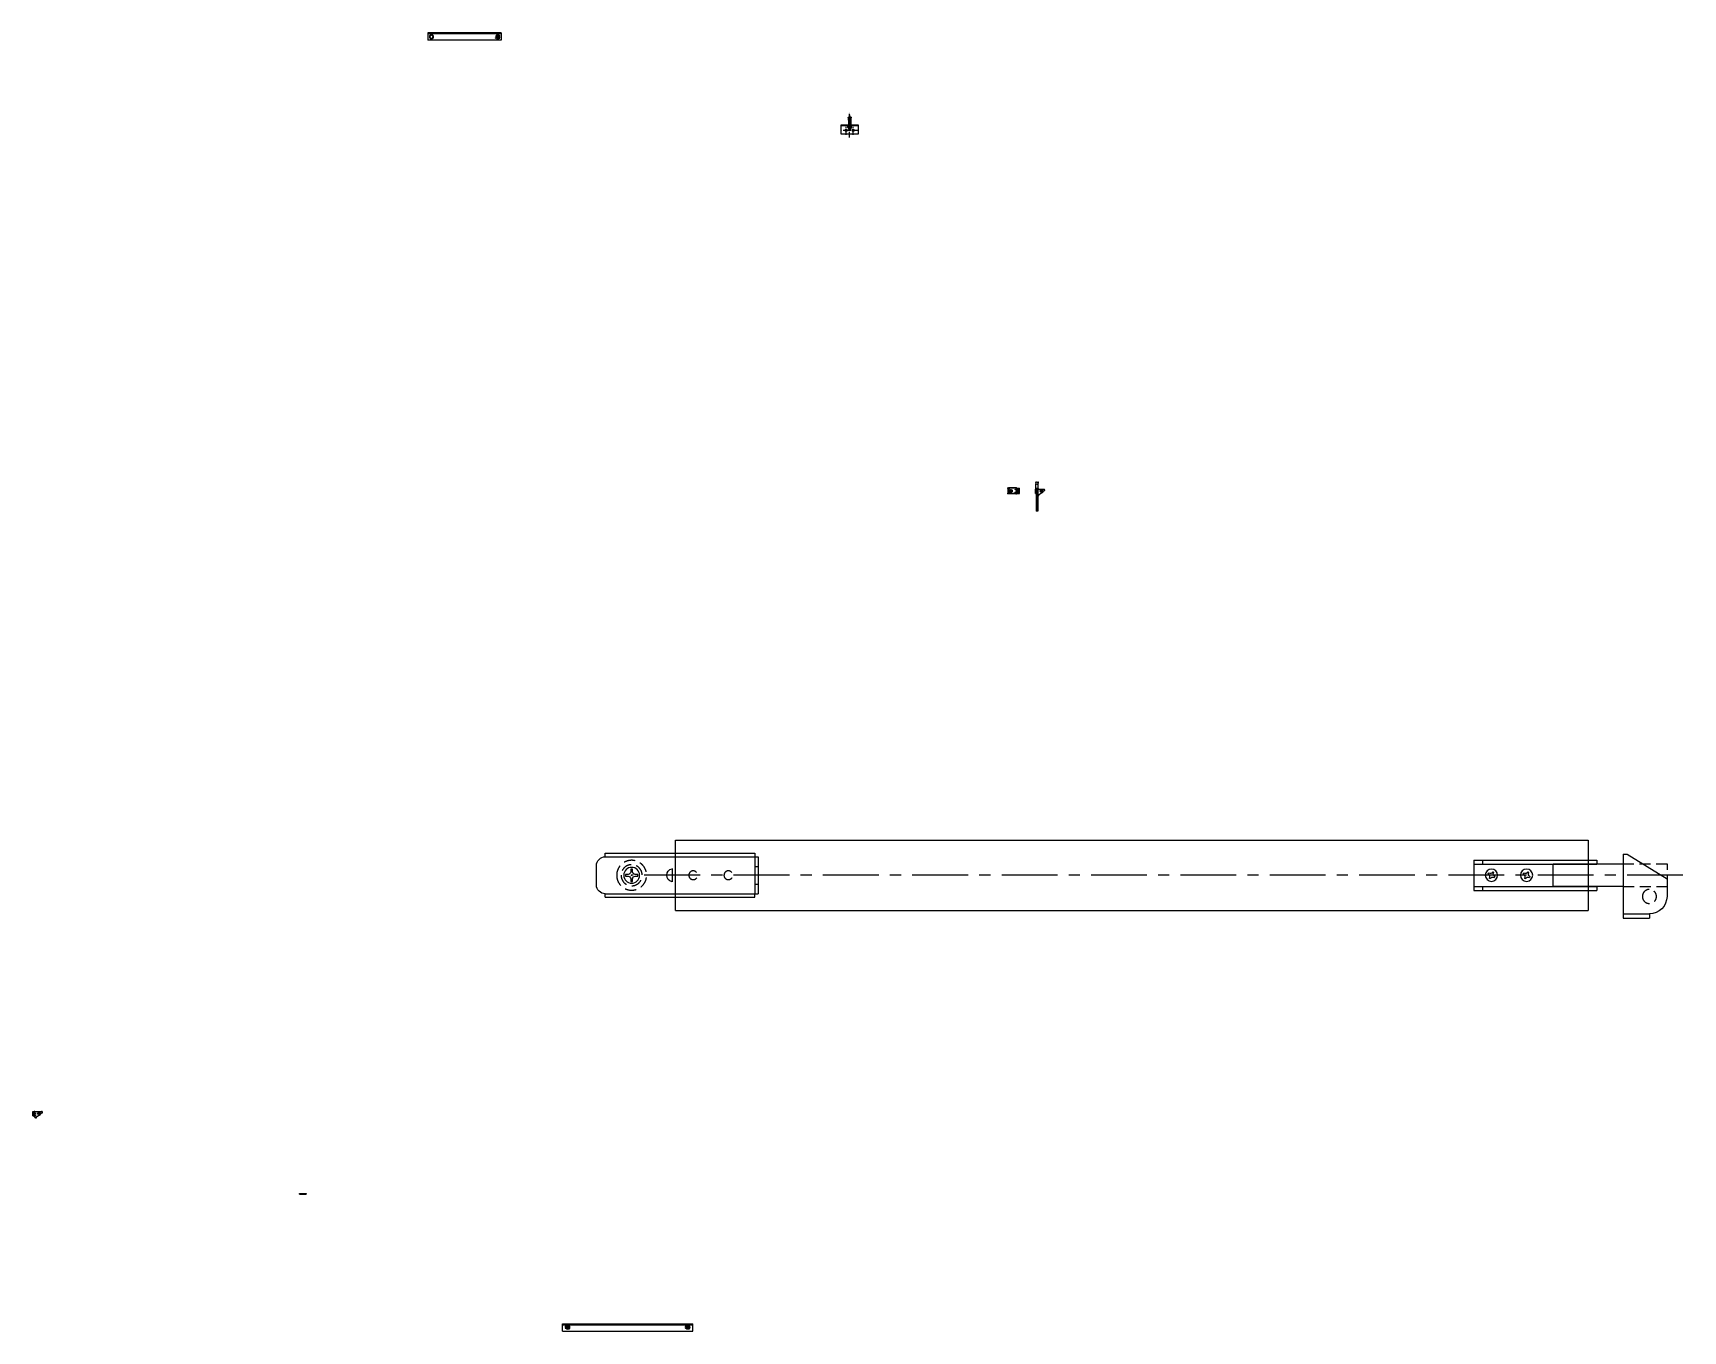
# Model space of a CAD drawing. Header units: inches. Extents: x 107967 to 757940, y -1505 to 368711.
# Drawn here: x 469469 to 478850, y 241259 to 248639 of the extents above; entities that cross this region are included whole.
import ezdxf

# ---------------------------------------------------------------- set-up
doc = ezdxf.new("R2010")
doc.units = ezdxf.units.IN
doc.header["$MEASUREMENT"] = 0
doc.linetypes.add('CENTER', pattern=[50.8, 31.75, -6.35, 6.35, -6.35])
doc.linetypes.add('HIDDEN', pattern=[9.525, 6.35, -3.175])
for name, color, linetype in [('_吊下地', 40, 'Continuous'), ('_基準', 1, 'CENTER'), ('_製品', 4, 'Continuous')]:
    doc.layers.add(name, color=color, linetype=linetype)

# ---------------------------------------------------------------- blocks, each defined once
blk = doc.blocks.new('FVBASE29')
at = {"layer": '_吊下地', "color": 0}
blk.add_line((0, -20), (0, 20), dxfattribs=at)
at = {"layer": '_吊下地', "color": 0, "linetype": 'ByBlock'}
for p, q in [((19.81, 24.3), (28.61, 24.3)), ((19.81, -12), (19.81, 24.3)), ((19.81, 22), (34.81, 22)), ((28.61, 24.3), (34.81, 24.3)), ((34.81, 22), (34.81, 24.3)), ((44.81, 2), (44.81, 12)), ((-65, -8.65), (-65, 8.65)), ((-65, 8.65), (5, 8.65)), ((-65, 6.35), (5, 6.35)), ((-60, 6.35), (-60, 8.65)), ((19.81, 6.35), (-20, 6.35)), ((-20, 6.35), (-20, -6.35)), ((0, 6.35), (0, 8.65)), ((0, -8.65), (0, 8.65)), ((5, 6.35), (5, 8.65)), ((22.11, -12), (44.81, 2)), ((-65, -6.35), (5, -6.35)), ((-65, -8.65), (5, -8.65)), ((-60, -8.65), (-60, -6.35)), ((19.81, -6.35), (-20, -6.35)), ((0, -8.65), (0, -6.35)), ((5, -8.65), (5, -6.35)), ((19.81, -12), (22.11, -12))]:
    blk.add_line(p, q, dxfattribs=at)
at = {"layer": '_吊下地', "color": 6, "linetype": 'HIDDEN'}
for p, q in [((19.81, 6.35), (45, 6.35)), ((45, 6.35), (45, -6.35)), ((45, -6.35), (19.81, -6.35))]:
    blk.add_line(p, q, dxfattribs=at)
blk.add_circle((34.81, 12.06), 4, dxfattribs=at)
at = {"layer": '_吊下地', "color": 0, "linetype": 'ByBlock'}
for centre in [(-55, 0), (-35, 0)]:
    blk.add_circle(centre, 3.5, dxfattribs=at)
for centre, radius, start, end in [((34.81, 12), 10, 0, 90), ((-57.77, 0.74), 1.74, 299.99869, 30.00131), ((-55, 0), 2.05, 120, 128.06196), ((-55, 0), 2.05, 111.93804, 120), ((-54.26, 2.77), 1.74, 209.99869, 300.00131), ((-52.23, -0.74), 1.74, 119.99869, 210.00131), ((-55, 0), 2.05, 30, 38.06196), ((-55, 0), 2.05, 21.93804, 30), ((-37.77, 0.74), 1.74, 299.99869, 30.00131), ((-35, 0), 2.05, 120, 128.06196), ((-35, 0), 2.05, 111.93804, 120), ((-34.26, 2.77), 1.74, 209.99869, 300.00131), ((-32.23, -0.74), 1.74, 119.99869, 210.00131), ((-35, 0), 2.05, 30, 38.06196), ((-35, 0), 2.05, 21.93804, 30), ((-55, 0), 2.05, 201.93804, 210), ((-55, 0), 2.05, 210, 218.06196), ((-55.74, -2.77), 1.74, 29.99869, 120.00131), ((-55, 0), 2.05, 291.93804, 300), ((-55, 0), 2.05, 300, 308.06196), ((-35, 0), 2.05, 201.93804, 210), ((-35, 0), 2.05, 210, 218.06196), ((-35.74, -2.77), 1.74, 29.99869, 120.00131), ((-35, 0), 2.05, 291.93804, 300), ((-35, 0), 2.05, 300, 308.06196)]:
    blk.add_arc(centre, radius, start, end, dxfattribs=at)
blk = doc.blocks.new('FVBASE30')
at = {"layer": '_吊下地', "color": 0}
for p, q in [((25, 20), (25, -20)), ((-3.5, 0.5), (-2, 0.5)), ((-3.5, -0.5), (-3.5, 0.5)), ((-3.5, 0.5), (-2, 0.5)), ((-3.5, -0.5), (-3.5, 0.5)), ((-0.5, 3.5), (0.5, 3.5)), ((-0.5, 2), (-0.5, 3.5)), ((-0.5, 3.5), (0.5, 3.5)), ((-0.5, 2), (-0.5, 3.5)), ((0.5, 3.5), (0.5, 2)), ((0.5, 3.5), (0.5, 2)), ((2, 0.5), (3.5, 0.5)), ((2, 0.5), (3.5, 0.5)), ((3.5, 0.5), (3.5, -0.5)), ((3.5, 0.5), (3.5, -0.5)), ((-2, -0.5), (-3.5, -0.5)), ((-2, -0.5), (-3.5, -0.5)), ((-0.5, -3.5), (-0.5, -2)), ((-0.5, -3.5), (-0.5, -2)), ((0.5, -3.5), (-0.5, -3.5)), ((0.5, -3.5), (-0.5, -3.5)), ((0.5, -2), (0.5, -3.5)), ((0.5, -2), (0.5, -3.5)), ((3.5, -0.5), (2, -0.5)), ((3.5, -0.5), (2, -0.5))]:
    blk.add_line(p, q, dxfattribs=at)
at = {"layer": '_吊下地', "color": 0, "linetype": 'ByBlock'}
for p, q in [((-15, 12.5), (-15, 10.5)), ((-15, 12.5), (70, 12.5)), ((-15, 10.5), (72, 10.5)), ((70, 12.5), (70, 10.5)), ((70, -10.5), (70, 10.5)), ((72, -10.5), (72, 10.5)), ((-20, 5.5), (-20, -5.5)), ((23, -3.75), (23, 3.75)), ((70, 5), (72, 5)), ((70, -5), (72, -5)), ((-15, -10.5), (72, -10.5)), ((-15, -10.5), (-15, -12.5)), ((-15, -12.5), (70, -12.5)), ((70, -12.5), (70, -10.5))]:
    blk.add_line(p, q, dxfattribs=at)
at = {"layer": '_吊下地', "color": 6, "linetype": 'HIDDEN'}
for centre, radius in [((0, 0), 8.5), ((0, 0), 6), ((35, 0), 2.5), ((55, 0), 2.5)]:
    blk.add_circle(centre, radius, dxfattribs=at)
at = {"layer": '_吊下地', "color": 0}
blk.add_circle((0, 0), 4.5, dxfattribs=at)
blk.add_circle((0, 0), 4.5, dxfattribs=at)
at = {"layer": '_吊下地', "color": 0, "linetype": 'ByBlock'}
for centre, radius, start, end in [((-15, 5.5), 5, 90, 180), ((23.84, 0), 3.84, 102.68038, 257.31962), ((-15, -5.5), 5, 180, 270)]:
    blk.add_arc(centre, radius, start, end, dxfattribs=at)
at = {"layer": '_吊下地', "color": 0}
for centre, start, end in [((-2, 2), 270, 0), ((-2, 2), 270, 0), ((2, 2), 180, 270), ((2, 2), 180, 270), ((-2, -2), 0, 90), ((-2, -2), 0, 90), ((2, -2), 90, 180), ((2, -2), 90, 180)]:
    blk.add_arc(centre, 1.5, start, end, dxfattribs=at)
blk.add_point((0, 0), dxfattribs=at)
blk.add_point((0, 0), dxfattribs=at)
at = {"layer": '_吊下地', "color": 0, "linetype": 'ByBlock'}
blk.add_point((0, 0), dxfattribs=at)
blk = doc.blocks.new('*U325')
at = {"layer": '_吊下地'}
for p, q in [((25, 20), (543.82, 20)), ((25, -20), (543.82, -20))]:
    blk.add_line(p, q, dxfattribs=at)
at = {"layer": '_基準'}
blk.add_line((597.72, 0), (0, 0), dxfattribs=at)
at = {"layer": '_吊下地', "xscale": -1, "rotation": 180}
for name, p in [('FVBASE30', (0, 0)), ('FVBASE29', (543.82, 0))]:
    blk.add_blockref(name, p, dxfattribs=at)
blk = doc.blocks.new('FVBASE27')
at = {"layer": '_吊下地', "color": 0}
for p, q in [((-9, 6.3), (-9.9, -4.6)), ((-9, 6.3), (1, 10.9)), ((1, 10.9), (9.9, 4.7)), ((9.9, 4.7), (9, -6.3)), ((19.5, -21.3), (19.5, 18.7)), ((-9.9, -4.6), (-1, -10.9)), ((-1, -10.9), (9, -6.3))]:
    blk.add_line(p, q, dxfattribs=at)
at = {"layer": '_吊下地', "color": 6, "linetype": 'HIDDEN'}
blk.add_circle((0, 0), 12, dxfattribs=at)
at = {"layer": '_吊下地', "color": 0}
for radius in [9.5, 7, 6]:
    blk.add_circle((0, 0), radius, dxfattribs=at)
at = {"layer": '_基準'}
for p, q in [((-14.7, 8.5), (14.7, -8.5)), ((-8.5, -14.7), (8.5, 14.7))]:
    blk.add_line(p, q, dxfattribs=at)
blk = doc.blocks.new('FVBASE28')
at = {"layer": '_吊下地', "color": 0}
for p, q in [((-19.8, -21.3), (-19.8, 18.7)), ((-9.5, 5.5), (0, 11)), ((-9.5, -5.5), (-9.5, 5.5)), ((0, 11), (9.5, 5.5)), ((9.5, -5.5), (9.5, 5.5)), ((-9.5, -5.5), (0, -11)), ((0, -11), (9.5, -5.5))]:
    blk.add_line(p, q, dxfattribs=at)
at = {"layer": '_吊下地', "color": 6, "linetype": 'HIDDEN'}
blk.add_circle((0, 0), 12, dxfattribs=at)
at = {"layer": '_吊下地', "color": 0}
blk.add_circle((0, 0), 9.5, dxfattribs=at)
blk = doc.blocks.new('*U331')
at = {"layer": '_吊下地'}
for p, q in [((397.3, 21.3), (-19.8, 21.3)), ((397.3, 16.3), (-19.8, 16.3)), ((397.3, -18.7), (-19.8, -18.7))]:
    blk.add_line(p, q, dxfattribs=at)
at = {"layer": '_吊下地', "xscale": -1, "rotation": 180}
for name, p in [('FVBASE28', (0, 0)), ('FVBASE27', (377.8, 0))]:
    blk.add_blockref(name, p, dxfattribs=at)
blk = doc.blocks.new('P_SUPPORT_ROOM_1')
at = {"layer": '_吊下地'}
for p, q in [((-8.2, 45.4), (-2.8, 45.9)), ((-8.2, 45.4), (-7.9, 42.9)), ((-7.9, 42.9), (-2.5, 43.4)), ((-7.7, 40.6), (-2.3, 41.2)), ((-7.7, 40.6), (-7.5, 38.4)), ((-7.5, 38.4), (-2.1, 38.9)), ((-7.2, 36.1), (-1.9, 36.7)), ((-7.2, 36.1), (-7, 33.9)), ((-7, 33.9), (-1.6, 34.4)), ((-6.8, 31.7), (-1.4, 32.2)), ((-6.8, 31.7), (-6.6, 29.4)), ((-6.6, 29.4), (-1.2, 30)), ((-6.3, 27.2), (-1, 27.7)), ((-6.3, 27.2), (-6, 23.7)), ((-6, 23.7), (-6, 2)), ((-0.6, 24), (-2.8, 45.9)), ((-0.6, 24), (0.6, 24)), ((0.2, 50.5), (-0.2, 50.5)), ((0, 57.5), (0, -29.5)), ((0.6, 24), (2.8, 45.9)), ((6.3, 27.2), (1, 27.7)), ((6.6, 29.4), (1.2, 30)), ((6.8, 31.7), (1.4, 32.2)), ((7, 33.9), (1.6, 34.4)), ((7.2, 36.1), (1.9, 36.7)), ((7.5, 38.4), (2.1, 38.9)), ((7.7, 40.6), (2.3, 41.2)), ((7.9, 42.9), (2.5, 43.4)), ((8.2, 45.4), (2.8, 45.9)), ((6.3, 27.2), (6, 23.7)), ((6, 23.7), (6, 2)), ((6.8, 31.7), (6.6, 29.4)), ((7.2, 36.1), (7, 33.9)), ((7.7, 40.6), (7.5, 38.4)), ((8.2, 45.4), (7.9, 42.9)), ((50, -4), (-50, -4)), ((12.5, -4), (-12.5, -4)), ((-12.5, -5.6), (-12.5, -4)), ((12.5, -5.6), (-12.5, -5.6)), ((-11, -14.4), (-11, -5.6)), ((11, -5.6), (-11, -5.6)), ((-9, -15.6), (-11, -14.4)), ((9, -15.6), (-9, -15.6)), ((-6, -15.6), (-6, -22.5)), ((-6, -22.5), (-4.7, -24)), ((6, -22.5), (-6, -22.5)), ((-5.5, -14.4), (-5.5, -5.6)), ((-4.7, -24), (4.7, -24)), ((-3.7, -24.5), (-3.7, -25.9)), ((-3.7, -25.9), (3.7, -25.9)), ((3.2, -24), (-3.2, -24)), ((2.6, -27.5), (-2.6, -27.5)), ((3.7, -24.5), (3.7, -25.9)), ((6, -22.5), (4.7, -24)), ((5.5, -14.4), (5.5, -5.6)), ((6, -15.6), (6, -22.5)), ((9, -15.6), (11, -14.4)), ((11, -14.4), (11, -5.6)), ((12.5, -5.6), (12.5, -4))]:
    blk.add_line(p, q, dxfattribs=at)
at = {"layer": '_吊下地', "color": 6, "linetype": 'HIDDEN'}
for p, q in [((-6, -1.5), (-6, 2)), ((-2.5, -24), (-2.5, 42.3)), ((2.5, -24), (2.5, 42.3)), ((6, -1.5), (6, 2)), ((-5.3, -4), (-6, -1.5)), ((-6, -1.5), (6, -1.5)), ((-5.3, -4), (-6, -4.4)), ((-6, -4.4), (-6, -15.6)), ((-6, -4.4), (6, -4.4)), ((-5, -4.4), (-5.3, -4)), ((-5, -15.6), (-5, -4.4)), ((-5, -23.6), (-5, -15.6)), ((5, -4.4), (5.3, -4)), ((5, -15.6), (5, -4.4)), ((5, -23.6), (5, -15.6)), ((5.3, -4), (6, -1.5)), ((5.3, -4), (6, -4.4)), ((6, -4.4), (6, -15.6))]:
    blk.add_line(p, q, dxfattribs=at)
at = {"layer": '_吊下地', "linetype": 'HIDDEN'}
blk.add_line((5.3, -4), (-5.3, -4), dxfattribs=at)
at = {"layer": '_吊下地'}
blk.add_lwpolyline([(50, -50), (50, 0), (-50, 0), (-50, -50), (50, -50)], dxfattribs=at)
for centre, radius in [((-20, -30), 6), ((20, -30), 6.5)]:
    blk.add_circle(centre, radius, dxfattribs=at)
for centre, radius, start, end in [((-10.6, 41.5), 3, 343.69496, 27.74358), ((-10.1, 37), 3, 343.69496, 27.74358), ((-9.7, 32.5), 3, 343.69496, 27.74358), ((-9.2, 28), 3, 343.69496, 27.74358), ((13.5, 42.3), 16, 149.24648, 178.00848), ((13.5, 42.3), 16, 178.00848, 180), ((-13.5, 42.3), 16, 1.99152, 30.75352), ((-13.5, 42.3), 16, 0, 1.99152), ((9.2, 28), 3, 152.25642, 196.30504), ((9.7, 32.5), 3, 152.25642, 196.30504), ((10.1, 37), 3, 152.25642, 196.30504), ((10.6, 41.5), 3, 152.25642, 196.30504), ((-8.2, -11.7), 3.88, 270.03569, 315.0441), ((0, -1.8), 13.8, 246.5734, 293.4266), ((-3.2, -24.5), 0.5, 90, 180), ((0, -24.5), 4, 200.36413, 228.59038), ((0, -24.5), 4, 311.40962, 339.63587), ((3.2, -24.5), 0.5, 0, 90), ((8.2, -11.7), 3.88, 224.9559, 269.96431)]:
    blk.add_arc(centre, radius, start, end, dxfattribs=at)
blk.add_point((0, 2), dxfattribs=at)
at = {"layer": '_吊下地', "color": 0}
blk.add_point((0, 0), dxfattribs=at)
at = {"layer": '_基準'}
for p, q in [((0, -70), (0, 70)), ((45, -30), (-45, -30)), ((-20, -55), (-20, -5)), ((20, -55), (20, -5))]:
    blk.add_line(p, q, dxfattribs=at)
blk = doc.blocks.new('*U326')
at = {"layer": '_吊下地', "linetype": 'ByBlock'}
for p, q in [((-34.1, 10.5), (14.9, 10.5)), ((-34.1, -14.5), (-34.1, 10.5)), ((-2.7, 1.9), (-1.9, 2.7)), ((-1.6, 0.7), (-2.7, 1.9)), ((-0.7, 1.6), (-1.9, 2.7)), ((0.7, 1.6), (1.9, 2.7)), ((1.6, 0.7), (2.7, 1.9)), ((2.7, 1.9), (1.9, 2.7)), ((11, -1.3), (15.9, 2.5)), ((15.9, 2.5), (19.9, 2.5)), ((19.9, 2.5), (19.9, 5.5)), ((-34.1, -14.5), (-25.5, -14.5)), ((-25.5, -20.5), (-25.5, -14.5)), ((-20.5, -25.5), (-15, -25.5)), ((-15, -21.5), (-1.5, -11.1)), ((-15, -25.5), (-15, -21.5)), ((-1.6, -0.7), (-2.7, -1.9)), ((-1.9, -2.7), (-2.7, -1.9)), ((-0.7, -1.6), (-1.9, -2.7)), ((0.7, -1.6), (1.9, -2.7)), ((1.6, -0.7), (2.7, -1.9)), ((1.9, -2.7), (2.7, -1.9))]:
    blk.add_line(p, q, dxfattribs=at)
at = {"layer": '_吊下地', "linetype": 'HIDDEN'}
for p, q in [((-32.1, 49.5), (-32.9, 48.3)), ((-27.3, 49.3), (-32.9, 48.3)), ((-30.8, 36), (-32.9, 48.3)), ((-27.5, 50.3), (-32.1, 49.5)), ((-17.8, 11.5), (-31.8, 11.5)), ((-31.8, 10.5), (-31.8, 11.5)), ((-30.8, 14.5), (-30.8, 36)), ((-18.8, 14.5), (-30.8, 14.5)), ((-29.5, 10.5), (-29.5, -14.5)), ((-25.1, 36.5), (-27.5, 50.3)), ((-24.5, 36.5), (-25.1, 36.5)), ((-24.5, 36.5), (-22, 50.3)), ((-16.6, 48.3), (-22.2, 49.3)), ((-17.4, 49.5), (-22, 50.3)), ((-20, 10.5), (-20, -25.5)), ((-18.8, 36), (-16.6, 48.3)), ((-18.8, 14.5), (-18.8, 36)), ((-17.8, 10.5), (-17.8, 11.5)), ((-16.6, 48.3), (-17.4, 49.5))]:
    blk.add_line(p, q, dxfattribs=at)
at = {"layer": '_吊下地'}
for p, q in [((-17.8, 10.5), (-31.8, 10.5)), ((-29.5, 10.5), (-29.5, -114.5)), ((-27.7, -114.5), (-27.7, 10.5)), ((-21.8, -114.5), (-21.8, 10.5)), ((-20, 10.5), (-20, -114.5)), ((-20, -114.5), (-29.5, -114.5))]:
    blk.add_line(p, q, dxfattribs=at)
at = {"layer": '_吊下地', "color": 6, "linetype": 'HIDDEN'}
blk.add_line((-31.8, -14.5), (-31.8, 10.5), dxfattribs=at)
at = {"layer": '_吊下地', "linetype": 'ByBlock'}
blk.add_lwpolyline([(-5.2, 5.2), (1.9, 7.1), (7.1, 1.9), (5.2, -5.2), (-1.9, -7.1), (-7.1, -1.9)], close=True, dxfattribs=at)
for radius in [6.32, 5.82]:
    blk.add_circle((0, 0), radius, dxfattribs=at)
at = {"layer": '_吊下地', "color": 6, "linetype": 'HIDDEN'}
blk.add_circle((0, 0), 4, dxfattribs=at)
at = {"layer": '_吊下地', "linetype": 'HIDDEN'}
for centre, start, end in [((-36.4, 14.7), 325.26993, 357.86017), ((-13.1, 14.7), 182.13983, 214.73007)]:
    blk.add_arc(centre, 5.64, start, end, dxfattribs=at)
at = {"layer": '_吊下地', "linetype": 'ByBlock'}
for centre, radius, start, end in [((-2.3, 0), 1, 315, 45), ((0, 2.3), 1, 225, 315), ((2.3, 0), 1, 135, 225), ((14.9, 5.5), 5, 0, 90), ((-20.5, -20.5), 5, 180, 270), ((-0.8, 0.9), 12, 266.42683, 349.24607), ((0, -2.3), 1, 45, 135)]:
    blk.add_arc(centre, radius, start, end, dxfattribs=at)
blk.add_point((-24.8, 10.5), dxfattribs=at)
at = {"layer": '_製品', "color": 1, "linetype": 'CENTER'}
blk.add_line((-24.8, 10.5), (-24.8, -23.1), dxfattribs=at)
blk = doc.blocks.new('*U327')
at = {"layer": '_吊下地', "linetype": 'ByBlock'}
for p, q in [((-17.2, 10), (-17.2, -10)), ((30.8, 16.6), (-12.2, 16.6)), ((-12.2, 15), (-12.2, 16.6)), ((30.8, 15.6), (-12.2, 15.6)), ((-11.2, 10), (-11.2, -10)), ((0.1, 16.6), (0, 16.6)), ((32.4, -14), (32.4, 14)), ((34.5, 15), (48.8, 15)), ((36.7, -15), (36.7, 15)), ((48.8, -15), (48.8, 15)), ((-12.2, -16.6), (-12.2, -15)), ((30.8, -15.6), (-12.2, -15.6)), ((30.8, -16.6), (-12.2, -16.6)), ((0.1, -16.6), (0, -16.6)), ((34.5, -15), (48.8, -15))]:
    blk.add_line(p, q, dxfattribs=at)
at = {"layer": '_吊下地', "color": 6, "linetype": 'HIDDEN'}
for radius in [8.5, 6]:
    blk.add_circle((0, 0), radius, dxfattribs=at)
at = {"layer": '_吊下地', "linetype": 'ByBlock'}
for centre in [(26.8, 7.5), (26.8, -7.5)]:
    blk.add_circle(centre, 1.5, dxfattribs=at)
for centre, start, end in [((-12.2, 10), 90, 180), ((-6.2, 10), 90, 180), ((34.5, 20), 222.84364, 270), ((-12.2, -10), 180, 270), ((-6.2, -10), 180, 270), ((34.5, -20), 90, 137.15636)]:
    blk.add_arc(centre, 5, start, end, dxfattribs=at)
at = {"layer": '_吊下地', "linetype": 'ByBlock', "extrusion": (0, 0, -1)}
for centre, major_axis, ratio in [((35.4, 9.1), (0, 1.5), 0.904894), ((35.4, -10), (0, 1.49), 0.909015)]:
    blk.add_ellipse(centre, major_axis=major_axis, ratio=ratio, dxfattribs=at)
at = {"layer": '_吊下地', "linetype": 'ByBlock'}
for p in [(-17.2, 15), (-15.7, 13.5), (-9.7, 13.5), (30.8, 16.6), (-17.2, -15), (30.8, -16.6)]:
    blk.add_point(p, dxfattribs=at)
at = {"layer": '_吊下地', "color": 0, "linetype": 'ByBlock'}
blk.add_point((0, 0), dxfattribs=at)
at = {"layer": '_基準'}
blk.add_line((42.8, 15), (42.8, -15), dxfattribs=at)
blk = doc.blocks.new('FVBASE31')
at = {"layer": '_吊下地', "color": 0}
for p, q in [((-4.6, 9.9), (-10.9, 0.9)), ((-10.9, 0.9), (-6.3, -9)), ((6.3, 9), (-4.6, 9.9)), ((6.3, 9), (10.9, -0.9)), ((29.5, -21.4), (29.5, 18.6)), ((4.6, -9.9), (-6.3, -9)), ((10.9, -0.9), (4.6, -9.9))]:
    blk.add_line(p, q, dxfattribs=at)
at = {"layer": '_吊下地', "color": 6, "linetype": 'HIDDEN'}
blk.add_circle((0, 0), 12, dxfattribs=at)
at = {"layer": '_吊下地', "color": 0}
for radius in [9.5, 7, 6]:
    blk.add_circle((0, 0), radius, dxfattribs=at)
at = {"layer": '_基準'}
for p, q in [((13, -10.9), (-13, 10.9)), ((10.9, 13), (-10.9, -13))]:
    blk.add_line(p, q, dxfattribs=at)
blk = doc.blocks.new('FVBASE32')
at = {"layer": '_吊下地', "color": 0}
for p, q in [((-29.5, -21.4), (-29.5, 18.6)), ((-4.6, 9.9), (-10.9, 0.9)), ((-10.9, 0.9), (-6.3, -9)), ((6.3, 9), (-4.6, 9.9)), ((6.3, 9), (10.9, -0.9)), ((4.6, -9.9), (-6.3, -9)), ((10.9, -0.9), (4.6, -9.9))]:
    blk.add_line(p, q, dxfattribs=at)
at = {"layer": '_吊下地', "color": 6, "linetype": 'HIDDEN'}
blk.add_circle((0, 0), 12, dxfattribs=at)
at = {"layer": '_吊下地', "color": 0}
for radius in [9.5, 7, 6]:
    blk.add_circle((0, 0), radius, dxfattribs=at)
at = {"layer": '_基準'}
for p, q in [((13, -10.9), (-13, 10.9)), ((10.9, 13), (-10.9, -13))]:
    blk.add_line(p, q, dxfattribs=at)
blk = doc.blocks.new('*U323')
at = {"layer": '_吊下地'}
for p, q in [((-29.5, 18.6), (712.1, 18.6)), ((-29.5, 13.6), (712.1, 13.6)), ((-29.5, -21.4), (712.1, -21.4))]:
    blk.add_line(p, q, dxfattribs=at)
for name, p in [('FVBASE32', (0, 0)), ('FVBASE31', (682.7, 0))]:
    blk.add_blockref(name, p, dxfattribs=at)
blk = doc.blocks.new('P_SCREW_LEFT')
at = {"layer": '_吊下地', "linetype": 'ByBlock'}
for p, q in [((-34.1, 10.5), (14.9, 10.5)), ((-34.1, -14.5), (-34.1, 10.5)), ((-2.7, 1.9), (-1.9, 2.7)), ((-1.6, 0.7), (-2.7, 1.9)), ((-0.7, 1.6), (-1.9, 2.7)), ((0.7, 1.6), (1.9, 2.7)), ((1.6, 0.7), (2.7, 1.9)), ((2.7, 1.9), (1.9, 2.7)), ((11, -1.3), (15.9, 2.5)), ((15.9, 2.5), (19.9, 2.5)), ((19.9, 2.5), (19.9, 5.5)), ((-34.1, -14.5), (-25.5, -14.5)), ((-25.5, -20.5), (-25.5, -14.5)), ((-20.5, -25.5), (-15, -25.5)), ((-15, -21.5), (-1.5, -11.1)), ((-15, -25.5), (-15, -21.5)), ((-1.6, -0.7), (-2.7, -1.9)), ((-1.9, -2.7), (-2.7, -1.9)), ((-0.7, -1.6), (-1.9, -2.7)), ((0.7, -1.6), (1.9, -2.7)), ((1.6, -0.7), (2.7, -1.9)), ((1.9, -2.7), (2.7, -1.9))]:
    blk.add_line(p, q, dxfattribs=at)
at = {"layer": '_吊下地', "color": 6, "linetype": 'HIDDEN'}
for p, q in [((-31.8, -14.5), (-31.8, 10.5)), ((-29.5, 10.5), (-29.5, -14.5)), ((-20, 10.5), (-20, -25.5))]:
    blk.add_line(p, q, dxfattribs=at)
at = {"layer": '_吊下地', "linetype": 'ByBlock'}
blk.add_lwpolyline([(-5.2, 5.2), (1.9, 7.1), (7.1, 1.9), (5.2, -5.2), (-1.9, -7.1), (-7.1, -1.9)], close=True, dxfattribs=at)
for radius in [6.32, 5.82]:
    blk.add_circle((0, 0), radius, dxfattribs=at)
at = {"layer": '_吊下地', "color": 6, "linetype": 'HIDDEN'}
blk.add_circle((0, 0), 4, dxfattribs=at)
at = {"layer": '_吊下地', "linetype": 'ByBlock'}
for centre, radius, start, end in [((-2.3, 0), 1, 315, 45), ((0, 2.3), 1, 225, 315), ((2.3, 0), 1, 135, 225), ((14.9, 5.5), 5, 0, 90), ((-20.5, -20.5), 5, 180, 270), ((-0.8, 0.9), 12, 266.42683, 349.24607), ((0, -2.3), 1, 45, 135)]:
    blk.add_arc(centre, radius, start, end, dxfattribs=at)
blk.add_point((-24.8, 10.5), dxfattribs=at)
at = {"layer": '_製品', "color": 1, "linetype": 'CENTER'}
blk.add_line((-24.8, 10.5), (-24.8, -23.1), dxfattribs=at)
blk = doc.blocks.new('*U332')
blk.add_line((0, 0), (0, 6))
at = {"layer": '_吊下地'}
blk.add_line((0, 7), (1000, 7), dxfattribs=at)
blk.add_lwpolyline([(0, 100), (1000, 100), (1000, 0), (0, 0)], close=True, dxfattribs=at)

msp = doc.modelspace()

# ---------------------------------------------------------------- linework, layer by layer
at = {"layer": '_吊下地', "color": 0}
msp.add_line((472131.8, 248636.6), (472131.8, 248638.8), dxfattribs=at)

# ---------------------------------------------------------------- block references
at = {"layer": '_吊下地'}
for name, p in [('*U331', (471734.5, 248617.6)), ('P_SUPPORT_ROOM_1', (474112.2, 248115.2)), ('*U326', (475202.3, 246035.1)), ('*U327', (475028.2, 246035.6)), ('P_SCREW_LEFT', (469503.4, 242497.6)), ('*U323', (472508.2, 241280.8))]:
    msp.add_blockref(name, p, dxfattribs=at)
for name, p, xscale, yscale, zscale in [('*U325', (472872.7, 243850.4), 10, 10, 10), ('*U332', (470983.5, 242037.9), 0.03937007874015748, 0.03937007874015748, 0.03937007874015748)]:
    msp.add_blockref(name, p, dxfattribs=dict(at, xscale=xscale, yscale=yscale, zscale=zscale))

doc.saveas('drawing.dxf')
